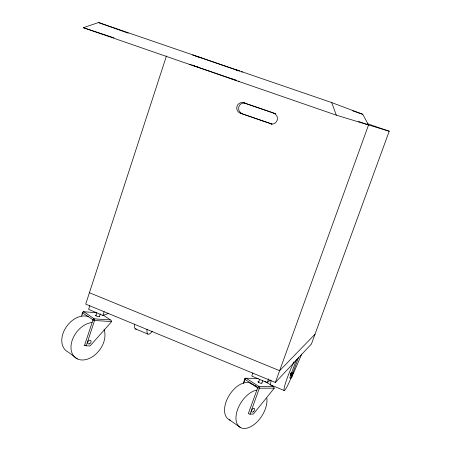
<?xml version="1.0" encoding="UTF-8"?>
<svg xmlns="http://www.w3.org/2000/svg" width="451" height="451" viewBox="0 0 451 451"><rect width="100%" height="100%" fill="white"/><g stroke="black" fill="none" stroke-linecap="round" stroke-linejoin="round"><path stroke-width="0.68" d="M244.932 378.677L244.899 378.874A1.268 0.361 20.2 0 0 244.927 379.421L243.512 383.378M290.884 375.497L291.509 373.563M82.685 312.34L82.821 312.425A1.229 0.333 17.2 0 0 82.561 312.836L93.03 319.804L84.579 345.252A1.235 0.372 17.2 0 0 86.242 345.799L90.048 345.951L111.408 321.879L111.572 321.095L111.132 320.396L103.358 315.226M257.831 387.454L248.349 413.578A1.28 0.4 20.6 0 0 250.057 414.142L253.394 414.041L274.247 388.17L273.594 386.766L264.991 381.405M291.526 372.368C291.566 371.145 289.745 375.61 290.433 375.085M81.513 316.055L82.561 312.836A1.235 0.885 -54.3 0 1 83.88 311.776L96.621 312.684M82.189 314.353L82.663 312.38M166.475 55.907L85.707 304.126L275.369 382.465L311.438 344.012L389.213 131.241L367.317 123.681M89.828 305.615L88.605 309.363L102.89 315.435L108.674 313.406M95.933 315.768L96.79 313.146M86.242 345.799L94.535 320.486A1.24 0.801 -85.2 0 0 94.197 318.863L83.88 311.776A1.223 0.778 -84.8 0 0 82.877 312.272M99.4 316.546L100.263 313.924M102.89 315.435L104.13 311.669M243.495 382.826L244.667 379.533M252.915 372.853L251.771 376.061L267.268 382.634L270.273 380.063M258.575 382.369L259.539 379.68M250.057 414.142L259.387 388.193A1.297 0.975 89.3 0 0 258.925 386.456L246.173 378.271A1.28 0.953 -89.9 0 0 244.904 378.874L244.775 378.84M261.93 383.079L262.786 380.689M267.268 382.634L268.661 378.772M275.369 382.465L368.54 124.955L362.751 114.289L331.694 102.569L98.521 22.55L83.322 27.697L336.333 115.163L389.213 131.241M296.487 359.396L289.756 377.887A1.094 0.288 20.8 0 0 290.968 378.068L291.78 377.154L301.758 354.035M290.968 378.068L298.596 357.124M291.707 373.107L292.051 372.43M291.972 375.965L293.246 372.627L291.972 375.965L291.47 375.756M254.995 386.642L255.88 385.56M315.023 334.214L279.631 370.688L89.416 292.722M93.041 319.849L92.872 319.939A1.24 0.338 17.4 0 0 94.535 320.486L111.555 321.569M257.882 387.589L244.927 379.421A1.274 0.755 -58.2 0 1 246.173 378.271L258.265 378.389M274.247 388.17L259.387 388.193A1.285 0.366 20.5 0 1 257.673 387.623A1.291 0.755 -58.3 0 1 258.925 386.456L272.979 386.468M84.579 345.252L85.944 345.308M110.286 319.906L94.197 318.863A1.246 0.885 -54.5 0 0 92.872 319.939L93.041 319.99M240.253 113.173L271.925 124.059L240.253 113.173A5.48 5.277 -78.7 0 1 237.04 106.244A5.48 5.277 -78.7 0 1 243.777 102.811L275.499 113.72L243.777 102.811M83.322 27.697L114.002 37.833M190.7 64.623L189.708 64.301L190.423 64.566M241.612 71.788L242.266 72.002L241.674 71.777M195.757 55.992L192.774 54.994L193.062 55.101M192.216 65.136L193.118 65.44M197.279 56.516L239.25 70.987M193.637 65.621L194.674 65.97M236.155 80.374L231.262 78.694M234.435 69.268L239.334 70.959M201.005 57.863L195.272 55.879M352.767 110.861L362.751 114.289M196.32 66.539L197.95 67.098M358.579 121.516L368.54 124.955M236.11 80.289L191.382 64.905M193.761 55.349L194.821 55.721M98.521 22.55L128.208 33.143M238.455 81.112L239.103 81.343M290.309 373.902L291.594 374.431M135.368 328.897L147.894 334.084M284.124 390.493L270.769 384.962A18.096 2.08 -68.4 0 1 271.141 380.621M251.032 383.485L257.938 387.933M229.356 419.796L240.704 427.678M68.186 352.056L77.352 358.911M331.694 102.569L336.333 115.163M261.868 382.882A2.114 0.592 20.4 0 1 259.573 382.871A2.114 0.592 20.4 0 1 258.316 381.467M266.868 398.227A21.406 12.38 -57.6 0 1 250.903 426.601A21.406 12.38 -57.6 0 1 236.262 414.525A21.406 12.38 -57.6 0 1 257.002 390.087M230.636 420.287A21.163 12.453 -57.5 0 1 228.956 395.769A21.163 12.453 -57.5 0 1 252.143 384.246M99.44 316.393A2.041 0.552 17.5 0 1 97.083 316.32A2.041 0.552 17.5 0 1 95.775 315.102M104.102 329.687A20.752 14.55 -53.5 0 1 90.347 357.936A20.752 14.55 -53.5 0 1 70.999 346.498A20.752 14.55 -53.5 0 1 91.959 322.504M67.712 351.814A20.526 14.562 -53.2 0 1 65.237 328.593A20.526 14.562 -53.2 0 1 88.193 316.613M291.842 376.123A18.153 1.832 -68.4 0 1 284.074 388.773A18.153 1.832 -68.4 0 1 294.08 361.798M136.371 329.021A17.527 4.51 -67.4 0 1 134.404 324.145M152.308 331.226A17.578 4.296 -67.5 0 1 147.054 329.371M242.091 113.528A5.435 5.237 -78.5 0 1 238.906 106.65A5.435 5.237 -78.5 0 1 245.592 103.24M273.904 113.364A5.513 5.35 -75.8 0 1 277.156 120.349A5.513 5.35 -75.8 0 1 270.301 123.783M253.406 411.746A2.142 1.235 -57.6 0 0 254.285 408.448A2.142 1.235 -57.6 0 0 251.647 410.523A2.142 1.235 -57.6 0 0 253.406 411.746M89.557 343.82A2.08 1.454 -53.5 0 0 90.758 340.573A2.08 1.454 -53.5 0 0 87.827 341.959A2.08 1.454 -53.5 0 0 89.557 343.82"/></g></svg>
